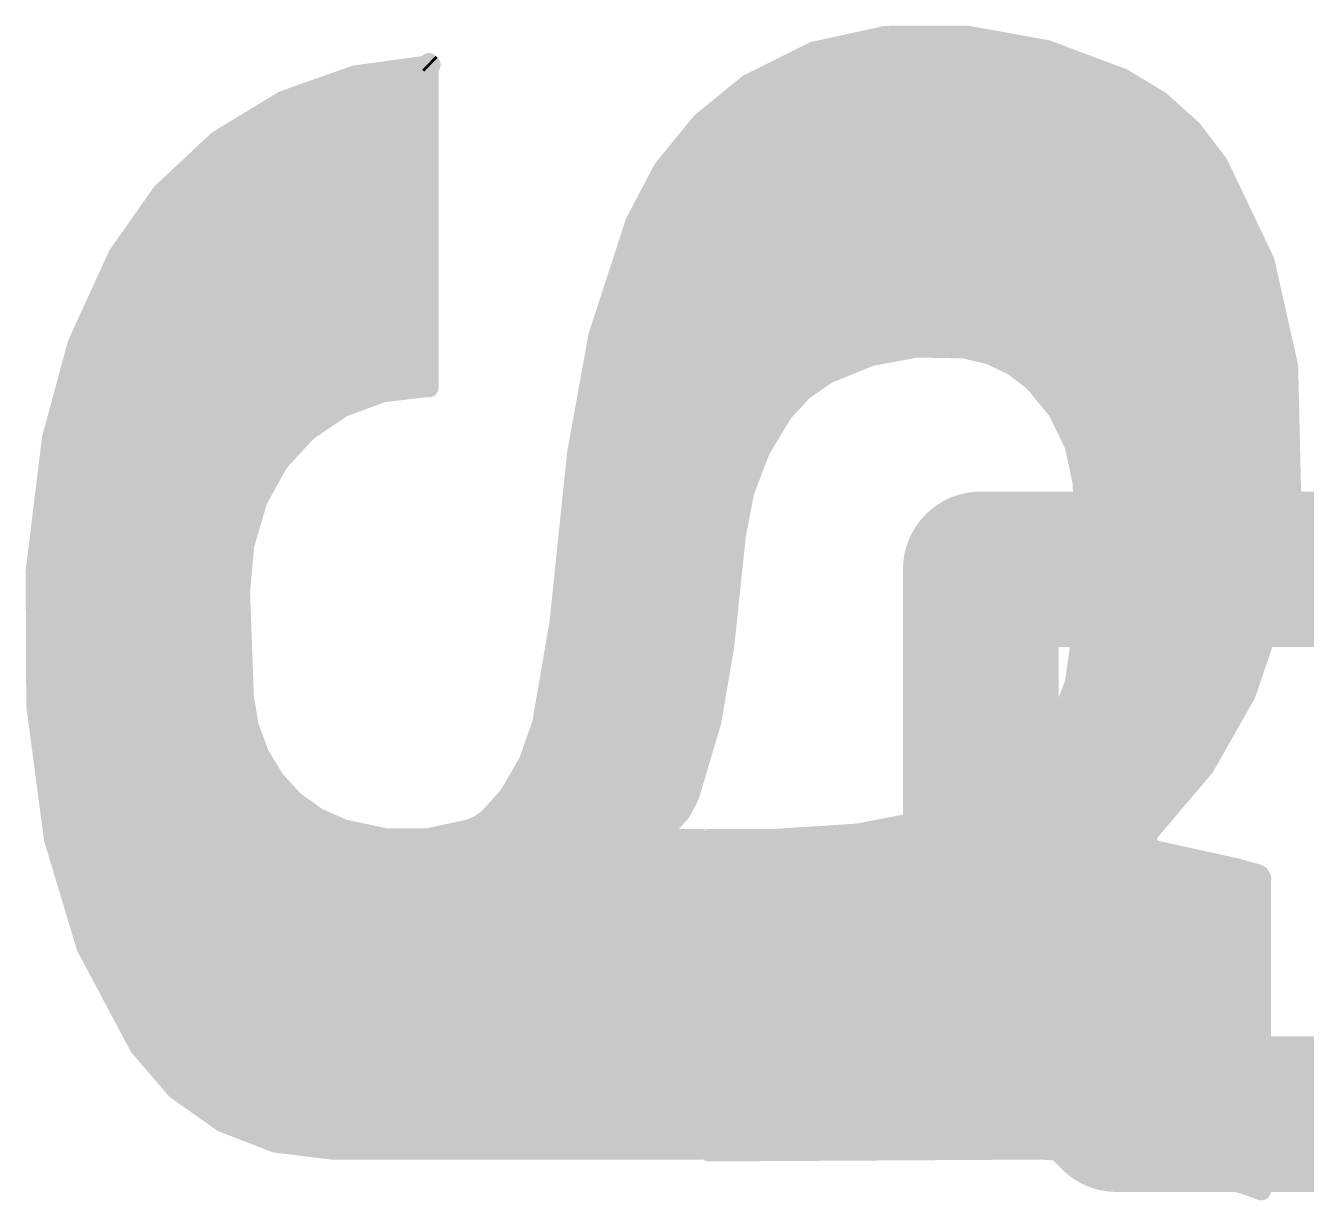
# Model space of a CAD drawing. Extents: x -10.1 to 20.4, y -11.4 to 45.8.
# Drawn here: x 14.449 to 16.122, y 30.645 to 32.18 of the extents above; entities that cross this region are included whole.
import ezdxf

# ---------------------------------------------------------------- set-up
doc = ezdxf.new("R2010")
doc.units = 0
doc.layers.add('21', color=41, linetype='CONTINUOUS')
doc.layers.add('22', color=40, linetype='CONTINUOUS')

msp = doc.modelspace()

# ---------------------------------------------------------------- linework, layer by layer
at = {"layer": '21', "const_width": 0.2032}
for points in [[(16.5863, 31.4694), (15.6966, 31.4694)], [(15.6966, 31.4694), (15.6966, 30.9355)], [(15.6966, 30.9355), (15.8745, 30.7576)], [(15.8745, 30.7576), (16.2305, 30.7576)]]:
    msp.add_lwpolyline(points, dxfattribs=at)
at = {"layer": '21', "const_width": 0.1016}
for points in [[(15.6966, 31.5202, 1), (15.6966, 31.4186)], [(15.7474, 31.4694, 1), (15.6458, 31.4694)], [(15.7325, 30.9714, 1), (15.6607, 30.8996)], [(15.6458, 30.9355, 1), (15.7474, 30.9355)], [(15.8745, 30.8084, 1), (15.8745, 30.7068)], [(15.8386, 30.7217, 1), (15.9105, 30.7935)]]:
    msp.add_lwpolyline(points, format="xyb", dxfattribs=at)
at = {"layer": '22', "const_width": 0.0254}
for points in [[(15.4786, 32.146), (15.5727, 32.1666)], [(15.5727, 32.1666), (15.6788, 32.1669)], [(15.6788, 32.1669), (15.7833, 32.148)], [(15.3924, 32.1031), (15.4786, 32.146)], [(15.5261, 32.1564), (15.7367, 32.1564)], [(15.7833, 32.148), (15.8826, 32.1107)], [(14.8794, 32.115), (14.9784, 32.1285)], [(14.9758, 32.131), (14.9758, 31.7068)], [(14.9784, 32.1285), (14.9758, 32.131)], [(15.4485, 32.131), (15.8285, 32.131)], [(14.7852, 32.0816), (14.8794, 32.115)], [(15.8826, 32.1107), (15.9309, 32.0815)], [(14.8529, 32.1056), (14.9758, 32.1056)], [(15.3315, 32.0533), (15.3924, 32.1031)], [(15.3974, 32.1056), (15.891, 32.1056)], [(14.6998, 32.0296), (14.7852, 32.0816)], [(14.783, 32.0802), (14.9758, 32.0802)], [(15.3644, 32.0802), (15.9323, 32.0802)], [(15.9309, 32.0815), (15.9729, 32.0438)], [(14.7412, 32.0548), (14.9758, 32.0548)], [(15.2817, 31.9924), (15.3315, 32.0533)], [(15.3333, 32.0548), (15.9606, 32.0548)], [(15.9729, 32.0438), (16.0071, 31.9989)], [(14.6269, 31.9613), (14.6998, 32.0296)], [(14.6996, 32.0294), (14.9758, 32.0294)], [(15.3119, 32.0294), (15.9839, 32.0294)], [(14.6725, 32.004), (14.9758, 32.004)], [(15.2451, 31.9227), (15.2817, 31.9924)], [(15.2912, 32.004), (16.0032, 32.004)], [(16.0071, 31.9989), (16.0677, 31.872)], [(14.6454, 31.9786), (14.9758, 31.9786)], [(15.2745, 31.9786), (16.0168, 31.9786)], [(14.5694, 31.8795), (14.6269, 31.9613)], [(14.6212, 31.9532), (14.9758, 31.9532)], [(15.2611, 31.9532), (16.0289, 31.9532)], [(14.6033, 31.9278), (14.9758, 31.9278)], [(15.2478, 31.9278), (16.041, 31.9278)], [(15.1967, 31.7742), (15.2451, 31.9227)], [(14.5855, 31.9024), (14.9758, 31.9024)], [(15.2385, 31.9024), (16.0532, 31.9024)], [(14.5165, 31.7637), (14.5694, 31.8795)], [(14.5683, 31.877), (14.9758, 31.877)], [(15.2302, 31.877), (16.0653, 31.877)], [(16.0677, 31.872), (16.0985, 31.7348)], [(14.5567, 31.8516), (14.9758, 31.8516)], [(15.2219, 31.8516), (16.0722, 31.8516)], [(14.5451, 31.8262), (14.9758, 31.8262)], [(15.2136, 31.8262), (16.078, 31.8262)], [(14.5335, 31.8008), (14.9758, 31.8008)], [(15.2054, 31.8008), (16.0837, 31.8008)], [(14.5219, 31.7754), (14.9758, 31.7754)], [(15.1689, 31.6205), (15.1967, 31.7742)], [(15.1971, 31.7754), (16.0894, 31.7754)], [(14.4831, 31.6408), (14.5165, 31.7637)], [(15.6132, 31.7587), (15.5531, 31.7476)], [(15.6743, 31.7576), (15.6132, 31.7587)], [(15.7077, 31.7499), (15.6743, 31.7576)], [(14.5128, 31.75), (14.9758, 31.75)], [(15.1923, 31.75), (15.5662, 31.75)], [(15.5531, 31.7476), (15.4965, 31.7246)], [(15.7072, 31.75), (16.0951, 31.75)], [(15.7386, 31.7353), (15.7077, 31.7499)], [(14.5059, 31.7246), (14.9758, 31.7246)], [(15.1877, 31.7246), (15.4965, 31.7246)], [(15.4965, 31.7246), (15.4644, 31.7026)], [(15.7658, 31.7144), (15.7386, 31.7353)], [(15.7525, 31.7246), (16.0987, 31.7246)], [(16.0985, 31.7348), (16.1023, 31.5713)], [(14.9708, 31.7068), (14.9154, 31.7002)], [(14.9758, 31.7068), (14.9708, 31.7068)], [(15.7974, 31.676), (15.7658, 31.7144)], [(14.499, 31.6992), (14.9126, 31.6992)], [(14.9154, 31.7002), (14.8631, 31.6808)], [(15.1831, 31.6992), (15.4613, 31.6992)], [(15.4644, 31.7026), (15.4381, 31.6738)], [(15.7783, 31.6992), (16.0993, 31.6992)], [(14.4921, 31.6738), (14.8527, 31.6738)], [(14.8631, 31.6808), (14.8168, 31.6496)], [(15.1785, 31.6738), (15.4381, 31.6738)], [(15.4381, 31.6738), (15.4085, 31.6243)], [(15.819, 31.6311), (15.7974, 31.676)], [(15.7985, 31.6738), (16.0999, 31.6738)], [(14.4618, 31.4667), (14.4831, 31.6408)], [(14.4852, 31.6484), (14.8157, 31.6484)], [(14.8168, 31.6496), (14.7792, 31.6084)], [(15.1739, 31.6484), (15.4229, 31.6484)], [(15.8107, 31.6484), (16.1005, 31.6484)], [(14.4809, 31.623), (14.7925, 31.623)], [(15.1694, 31.623), (15.408, 31.623)], [(15.4085, 31.6243), (15.388, 31.5704)], [(15.8293, 31.5824), (15.819, 31.6311)], [(15.8207, 31.623), (16.1011, 31.623)], [(14.7792, 31.6084), (14.7523, 31.5595)], [(15.146, 31.3995), (15.1689, 31.6205)], [(14.4778, 31.5976), (14.7732, 31.5976)], [(15.1665, 31.5976), (15.3984, 31.5976)], [(15.8261, 31.5976), (16.1017, 31.5976)], [(14.4747, 31.5722), (14.7593, 31.5722)], [(15.1639, 31.5722), (15.3887, 31.5722)], [(15.8344, 31.4274), (15.8293, 31.5824)], [(15.8296, 31.5722), (16.1023, 31.5722)], [(14.7523, 31.5595), (14.735, 31.5009)], [(15.388, 31.5704), (15.3772, 31.5138)], [(16.1023, 31.5713), (16.0782, 31.4096)], [(14.4716, 31.5468), (14.7486, 31.5468)], [(15.1613, 31.5468), (15.3835, 31.5468)], [(15.8305, 31.5468), (16.0987, 31.5468)], [(14.4685, 31.5214), (14.7411, 31.5214)], [(15.1586, 31.5214), (15.3787, 31.5214)], [(15.3772, 31.5138), (15.3619, 31.369)], [(15.8313, 31.5214), (16.0949, 31.5214)], [(14.4654, 31.496), (14.7346, 31.496)], [(14.735, 31.5009), (14.7295, 31.4401)], [(15.156, 31.496), (15.3753, 31.496)], [(15.8321, 31.496), (16.0911, 31.496)], [(14.4626, 31.2914), (14.4618, 31.4667)], [(14.4623, 31.4706), (14.7323, 31.4706)], [(15.1534, 31.4706), (15.3726, 31.4706)], [(15.833, 31.4706), (16.0873, 31.4706)], [(14.4619, 31.4452), (14.73, 31.4452)], [(14.7295, 31.4401), (14.7345, 31.303)], [(15.1507, 31.4452), (15.37, 31.4452)], [(15.8338, 31.4452), (16.0835, 31.4452)], [(15.8191, 31.3207), (15.8344, 31.4274)], [(14.462, 31.4198), (14.7302, 31.4198)], [(15.1481, 31.4198), (15.3673, 31.4198)], [(15.8333, 31.4198), (16.0797, 31.4198)], [(16.0782, 31.4096), (16.043, 31.3061)], [(14.4621, 31.3944), (14.7312, 31.3944)], [(15.1232, 31.2674), (15.146, 31.3995)], [(15.1451, 31.3944), (15.3646, 31.3944)], [(15.8297, 31.3944), (16.073, 31.3944)], [(14.4622, 31.369), (14.7321, 31.369)], [(15.1407, 31.369), (15.3619, 31.369)], [(15.3619, 31.369), (15.345, 31.2698)], [(15.826, 31.369), (16.0644, 31.369)], [(14.4624, 31.3436), (14.733, 31.3436)], [(15.1364, 31.3436), (15.3576, 31.3436)], [(15.8224, 31.3436), (16.0558, 31.3436)], [(15.8059, 31.286), (15.8191, 31.3207)], [(14.4625, 31.3182), (14.7339, 31.3182)], [(15.132, 31.3182), (15.3532, 31.3182)], [(15.8182, 31.3182), (16.0471, 31.3182)], [(16.043, 31.3061), (15.989, 31.211)], [(14.4626, 31.2928), (14.7362, 31.2928)], [(14.4856, 31.1175), (14.4626, 31.2914)], [(14.7345, 31.303), (14.7409, 31.2642)], [(15.1276, 31.2928), (15.3489, 31.2928)], [(15.8085, 31.2928), (16.0355, 31.2928)], [(15.7861, 31.2547), (15.8059, 31.286)], [(14.4658, 31.2674), (14.7404, 31.2674)], [(14.7409, 31.2642), (14.7546, 31.2273)], [(15.1059, 31.2184), (15.1232, 31.2674)], [(15.1232, 31.2674), (15.3442, 31.2674)], [(15.345, 31.2698), (15.3162, 31.1734)], [(15.7124, 31.1785), (15.7861, 31.2547)], [(15.7941, 31.2674), (16.021, 31.2674)], [(14.4691, 31.242), (14.7492, 31.242)], [(15.1143, 31.242), (15.3367, 31.242)], [(15.7738, 31.242), (16.0066, 31.242)], [(14.7546, 31.2273), (14.7752, 31.1937)], [(14.4725, 31.2166), (14.7612, 31.2166)], [(15.08, 31.1734), (15.1059, 31.2184)], [(15.1049, 31.2166), (15.3291, 31.2166)], [(15.7492, 31.2166), (15.9922, 31.2166)], [(15.989, 31.211), (15.9182, 31.1277)], [(14.4759, 31.1912), (14.7775, 31.1912)], [(14.7752, 31.1937), (14.8003, 31.1666)], [(15.0903, 31.1912), (15.3215, 31.1912)], [(15.7247, 31.1912), (15.9722, 31.1912)], [(15.052, 31.1429), (15.08, 31.1734)], [(15.3162, 31.1734), (15.3055, 31.1527)], [(15.6884, 31.1621), (15.7124, 31.1785)], [(14.4792, 31.1658), (14.8015, 31.1658)], [(14.8003, 31.1666), (14.8303, 31.1452)], [(15.073, 31.1658), (15.3123, 31.1658)], [(15.6616, 31.1506), (15.6884, 31.1621)], [(15.6938, 31.1658), (15.9506, 31.1658)], [(14.4826, 31.1404), (14.8411, 31.1404)], [(14.8303, 31.1452), (14.8641, 31.1302)], [(15.0412, 31.1355), (15.052, 31.1429)], [(15.0484, 31.1404), (15.2944, 31.1404)], [(15.3055, 31.1527), (15.2899, 31.1354)], [(15.5355, 31.1245), (15.6439, 31.1455)], [(15.6175, 31.1404), (15.929, 31.1404)], [(15.6439, 31.1455), (15.6616, 31.1506)], [(14.8641, 31.1302), (14.9187, 31.1185)], [(14.9746, 31.1185), (15.0292, 31.1302)], [(15.0292, 31.1302), (15.0412, 31.1355)], [(15.2899, 31.1354), (15.2705, 31.1226)], [(15.2705, 31.1226), (15.2705, 31.1175)], [(15.4254, 31.1175), (15.5355, 31.1245)], [(15.9146, 31.1223), (15.9137, 31.1159)], [(15.9182, 31.1277), (15.9146, 31.1223)], [(14.5281, 30.9761), (14.4856, 31.1175)], [(14.4864, 31.115), (15.3314, 31.115)], [(14.9187, 31.1185), (14.9746, 31.1185)], [(15.2705, 31.1175), (15.3314, 31.1175)], [(15.3314, 31.1175), (15.3314, 30.7111)], [(15.3416, 30.7086), (15.3416, 31.1175)], [(15.3416, 31.1175), (15.4254, 31.1175)], [(15.3416, 31.115), (15.914, 31.115)], [(15.9137, 31.1159), (15.9156, 31.1097)], [(15.9156, 31.1097), (15.9199, 31.1049)], [(15.9199, 31.1049), (15.9258, 31.1023)], [(14.494, 31.0896), (15.3314, 31.0896)], [(15.3416, 31.0896), (15.9835, 31.0896)], [(15.9258, 31.1023), (16.0299, 31.0794)], [(16.0299, 31.0794), (16.0579, 31.0718)], [(16.0579, 31.0718), (16.0615, 31.0696)], [(14.5016, 31.0642), (15.3314, 31.0642)], [(15.3416, 31.0642), (16.0632, 31.0642)], [(16.0615, 31.0696), (16.0633, 31.0659)], [(16.0633, 31.0659), (16.063, 31.0617)], [(16.063, 31.0617), (16.063, 30.6578)], [(14.5093, 31.0388), (15.3314, 31.0388)], [(15.3416, 31.0388), (16.063, 31.0388)], [(14.5169, 31.0134), (15.3314, 31.0134)], [(15.3416, 31.0134), (16.063, 31.0134)], [(14.5245, 30.988), (15.3314, 30.988)], [(15.3416, 30.988), (16.063, 30.988)], [(14.5974, 30.8458), (14.5281, 30.9761)], [(14.5353, 30.9626), (15.3314, 30.9626)], [(15.3416, 30.9626), (16.063, 30.9626)], [(14.5488, 30.9372), (15.3314, 30.9372)], [(15.3416, 30.9372), (16.063, 30.9372)], [(14.5623, 30.9118), (15.3314, 30.9118)], [(15.3416, 30.9118), (16.063, 30.9118)], [(14.5758, 30.8864), (15.3314, 30.8864)], [(15.3416, 30.8864), (16.063, 30.8864)], [(14.5893, 30.861), (15.3314, 30.861)], [(15.3416, 30.861), (16.063, 30.861)], [(14.6457, 30.7896), (14.5974, 30.8458)], [(14.6062, 30.8356), (15.3314, 30.8356)], [(15.3416, 30.8356), (16.063, 30.8356)], [(14.628, 30.8102), (15.3314, 30.8102)], [(15.3416, 30.8102), (16.063, 30.8102)], [(14.7062, 30.7469), (14.6457, 30.7896)], [(14.6525, 30.7848), (15.3314, 30.7848)], [(15.3416, 30.7848), (16.063, 30.7848)], [(14.6885, 30.7594), (15.3314, 30.7594)], [(15.3416, 30.7594), (16.063, 30.7594)], [(14.7753, 30.7202), (14.7062, 30.7469)], [(14.7396, 30.734), (15.3314, 30.734)], [(14.8488, 30.7111), (14.7753, 30.7202)], [(15.3416, 30.734), (16.063, 30.734)], [(15.3314, 30.7111), (14.8488, 30.7111)], [(15.7759, 30.7111), (15.3416, 30.7086)], [(15.9114, 30.7008), (15.7759, 30.7111)], [(15.8086, 30.7086), (16.063, 30.7086)], [(16.0426, 30.6654), (15.9114, 30.7008)], [(15.9765, 30.6832), (16.063, 30.6832)], [(16.063, 30.6578), (16.0426, 30.6654)]]:
    msp.add_lwpolyline(points, dxfattribs=at)
at = {"layer": '22', "const_width": 0.0127}
for points in [[(15.5727, 32.1729, 1), (15.5727, 32.1603)], [(15.5741, 32.1604, 1), (15.5713, 32.1728)], [(15.6799, 32.1731, 1), (15.6777, 32.1606)], [(15.6788, 32.1605, 1), (15.6788, 32.1732)], [(15.4773, 32.1522, 1), (15.48, 32.1398)], [(15.4815, 32.1403, 1), (15.4758, 32.1517)], [(15.5261, 32.1628, 1), (15.5261, 32.1501)], [(15.7367, 32.1501, 1), (15.7367, 32.1628)], [(15.7855, 32.154, 1), (15.781, 32.1421)], [(15.7821, 32.1418, 1), (15.7844, 32.1543)], [(14.9802, 32.1356, 1), (14.9714, 32.1264)], [(14.9822, 32.131, 1), (14.9695, 32.131)], [(14.974, 32.1239, 1), (14.9828, 32.1331)], [(14.9793, 32.1222, 1), (14.9775, 32.1348)], [(15.4485, 32.1373, 1), (15.4485, 32.1247)], [(15.8285, 32.1247, 1), (15.8285, 32.1373)], [(14.8785, 32.1213, 1), (14.8802, 32.1087)], [(14.8815, 32.109, 1), (14.8772, 32.121)], [(15.8859, 32.1161, 1), (15.8793, 32.1053)], [(15.8804, 32.1048, 1), (15.8848, 32.1166)], [(14.8529, 32.112, 1), (14.8529, 32.0993)], [(14.9758, 32.0993, 1), (14.9758, 32.112)], [(15.3896, 32.1088, 1), (15.3952, 32.0974)], [(15.3964, 32.0982, 1), (15.3884, 32.108)], [(15.3974, 32.112, 1), (15.3974, 32.0993)], [(15.891, 32.0993, 1), (15.891, 32.112)], [(14.783, 32.0866, 1), (14.783, 32.0739)], [(14.7831, 32.0875, 1), (14.7873, 32.0756)], [(14.7885, 32.0761, 1), (14.7819, 32.087)], [(14.9758, 32.0739, 1), (14.9758, 32.0866)], [(15.3644, 32.0866, 1), (15.3644, 32.0739)], [(15.9351, 32.0862, 1), (15.9267, 32.0768)], [(15.9276, 32.0761, 1), (15.9342, 32.0869)], [(15.9323, 32.0739, 1), (15.9323, 32.0866)], [(14.7412, 32.0611, 1), (14.7412, 32.0485)], [(14.9758, 32.0485, 1), (14.9758, 32.0611)], [(15.3274, 32.0582, 1), (15.3355, 32.0484)], [(15.3364, 32.0493, 1), (15.3265, 32.0573)], [(15.3333, 32.0611, 1), (15.3333, 32.0485)], [(15.9606, 32.0485, 1), (15.9606, 32.0611)], [(15.9779, 32.0476, 1), (15.9678, 32.0399)], [(15.9686, 32.0391, 1), (15.9771, 32.0485)], [(14.6996, 32.0358, 1), (14.6996, 32.0231)], [(14.6965, 32.035, 1), (14.7031, 32.0242)], [(14.7042, 32.025, 1), (14.6955, 32.0342)], [(14.9758, 32.0231, 1), (14.9758, 32.0358)], [(15.3119, 32.0358, 1), (15.3119, 32.0231)], [(15.9839, 32.0231, 1), (15.9839, 32.0358)], [(14.6725, 32.0104, 1), (14.6725, 31.9977)], [(14.9758, 31.9977, 1), (14.9758, 32.0104)], [(15.2768, 31.9964, 1), (15.2866, 31.9883)], [(15.2873, 31.9894, 1), (15.2761, 31.9953)], [(15.2912, 32.0104, 1), (15.2912, 31.9977)], [(16.0128, 32.0016, 1), (16.0014, 31.9962)], [(16.002, 31.9951, 1), (16.0122, 32.0027)], [(16.0032, 31.9977, 1), (16.0032, 32.0104)], [(14.6454, 31.985, 1), (14.6454, 31.9722)], [(14.9758, 31.9722, 1), (14.9758, 31.985)], [(15.2745, 31.985, 1), (15.2745, 31.9722)], [(16.0168, 31.9722, 1), (16.0168, 31.985)], [(14.6225, 31.9659, 1), (14.6312, 31.9566)], [(14.6321, 31.9576, 1), (14.6217, 31.9649)], [(14.6212, 31.9596, 1), (14.6212, 31.9469)], [(14.9758, 31.9469, 1), (14.9758, 31.9596)], [(15.2611, 31.9596, 1), (15.2611, 31.9469)], [(16.0289, 31.9469, 1), (16.0289, 31.9596)], [(14.6033, 31.9342, 1), (14.6033, 31.9215)], [(14.9758, 31.9215, 1), (14.9758, 31.9342)], [(15.2478, 31.9342, 1), (15.2478, 31.9215)], [(16.041, 31.9215, 1), (16.041, 31.9342)], [(15.2395, 31.9257, 1), (15.2507, 31.9197)], [(15.2511, 31.9207, 1), (15.2391, 31.9247)], [(14.5855, 31.9088, 1), (14.5855, 31.896)], [(14.9758, 31.896, 1), (14.9758, 31.9088)], [(15.2385, 31.9088, 1), (15.2385, 31.896)], [(16.0532, 31.896, 1), (16.0532, 31.9088)], [(14.5683, 31.8834, 1), (14.5683, 31.8707)], [(14.5642, 31.8832, 1), (14.5746, 31.8758)], [(14.5752, 31.8769, 1), (14.5636, 31.8821)], [(14.9758, 31.8707, 1), (14.9758, 31.8834)], [(15.2302, 31.8834, 1), (15.2302, 31.8707)], [(16.0653, 31.8707, 1), (16.0653, 31.8834)], [(16.0739, 31.8734, 1), (16.0615, 31.8706)], [(16.0619, 31.8693, 1), (16.0734, 31.8747)], [(14.5567, 31.858, 1), (14.5567, 31.8453)], [(14.9758, 31.8453, 1), (14.9758, 31.858)], [(15.2219, 31.858, 1), (15.2219, 31.8453)], [(16.0722, 31.8453, 1), (16.0722, 31.858)], [(14.5451, 31.8326, 1), (14.5451, 31.8198)], [(14.9758, 31.8198, 1), (14.9758, 31.8326)], [(15.2136, 31.8326, 1), (15.2136, 31.8198)], [(16.078, 31.8198, 1), (16.078, 31.8326)], [(14.5335, 31.8072, 1), (14.5335, 31.7945)], [(14.9758, 31.7945, 1), (14.9758, 31.8072)], [(15.2054, 31.8072, 1), (15.2054, 31.7945)], [(16.0837, 31.7945, 1), (16.0837, 31.8072)], [(14.5219, 31.7818, 1), (14.5219, 31.7691)], [(14.9758, 31.7691, 1), (14.9758, 31.7818)], [(15.2029, 31.7731, 1), (15.1904, 31.7753)], [(15.1971, 31.7818, 1), (15.1971, 31.7691)], [(16.0894, 31.7691, 1), (16.0894, 31.7818)], [(14.5107, 31.7663, 1), (14.5223, 31.761)], [(14.5226, 31.762, 1), (14.5104, 31.7653)], [(15.1907, 31.7762, 1), (15.2027, 31.7722)], [(15.6133, 31.7651, 1), (15.6131, 31.7524)], [(15.6144, 31.7525, 1), (15.612, 31.765)], [(15.6757, 31.7638, 1), (15.6729, 31.7514)], [(15.6742, 31.7513, 1), (15.6744, 31.7639)], [(14.5128, 31.7564, 1), (14.5128, 31.7436)], [(14.9758, 31.7436, 1), (14.9758, 31.7564)], [(15.1923, 31.7564, 1), (15.1923, 31.7436)], [(15.552, 31.7538, 1), (15.5543, 31.7413)], [(15.5555, 31.7417, 1), (15.5507, 31.7535)], [(15.5662, 31.7436, 1), (15.5662, 31.7564)], [(15.7072, 31.7564, 1), (15.7072, 31.7436)], [(15.7104, 31.7556, 1), (15.705, 31.7442)], [(15.7062, 31.7437, 1), (15.7091, 31.7561)], [(16.0951, 31.7436, 1), (16.0951, 31.7564)], [(14.5059, 31.731, 1), (14.5059, 31.7183)], [(14.9758, 31.7183, 1), (14.9758, 31.731)], [(15.1877, 31.731, 1), (15.1877, 31.7183)], [(15.4941, 31.7305, 1), (15.4989, 31.7187)], [(15.5001, 31.7194, 1), (15.4929, 31.7298)], [(15.4965, 31.7183, 1), (15.4965, 31.731)], [(15.7425, 31.7403, 1), (15.7348, 31.7302)], [(15.7359, 31.7295, 1), (15.7414, 31.741)], [(15.7525, 31.731, 1), (15.7525, 31.7183)], [(16.1048, 31.7349, 1), (16.0922, 31.7347)], [(16.0923, 31.7334, 1), (16.1047, 31.7362)], [(16.0987, 31.7183, 1), (16.0987, 31.731)], [(14.9708, 31.7132, 1), (14.9708, 31.7005)], [(14.9715, 31.7005, 1), (14.9701, 31.7131)], [(14.9758, 31.7005, 1), (14.9758, 31.7132)], [(15.7707, 31.7184, 1), (15.7609, 31.7104)], [(15.7619, 31.7094, 1), (15.7697, 31.7194)], [(14.499, 31.7056, 1), (14.499, 31.6928)], [(14.9146, 31.7065, 1), (14.9161, 31.6939)], [(14.9126, 31.6928, 1), (14.9126, 31.7056)], [(14.9176, 31.6943, 1), (14.9132, 31.7062)], [(14.9695, 31.7068, 1), (14.9822, 31.7068)], [(15.1831, 31.7056, 1), (15.1831, 31.6928)], [(15.4608, 31.7078, 1), (15.468, 31.6973)], [(15.4691, 31.6983, 1), (15.4597, 31.7068)], [(15.4613, 31.6928, 1), (15.4613, 31.7056)], [(15.7783, 31.7056, 1), (15.7783, 31.6928)], [(16.0993, 31.6928, 1), (16.0993, 31.7056)], [(14.4921, 31.6802, 1), (14.4921, 31.6674)], [(14.8527, 31.6674, 1), (14.8527, 31.6802)], [(14.8609, 31.6867, 1), (14.8653, 31.6748)], [(14.8666, 31.6755, 1), (14.8595, 31.6861)], [(15.1785, 31.6802, 1), (15.1785, 31.6674)], [(15.4436, 31.6705, 1), (15.4326, 31.6771)], [(15.4381, 31.6674, 1), (15.4381, 31.6802)], [(15.8031, 31.6787, 1), (15.7917, 31.6732)], [(15.7985, 31.6802, 1), (15.7985, 31.6674)], [(15.7925, 31.6719, 1), (15.8023, 31.68)], [(16.0999, 31.6674, 1), (16.0999, 31.6802)], [(15.4334, 31.6781, 1), (15.4428, 31.6695)], [(14.4894, 31.64, 1), (14.4768, 31.6416)], [(14.4852, 31.6548, 1), (14.4852, 31.6421)], [(14.8133, 31.6549, 1), (14.8204, 31.6443)], [(14.8215, 31.6453, 1), (14.8121, 31.6539)], [(14.8157, 31.6421, 1), (14.8157, 31.6548)], [(15.1739, 31.6548, 1), (15.1739, 31.6421)], [(15.4229, 31.6421, 1), (15.4229, 31.6548)], [(15.8107, 31.6548, 1), (15.8107, 31.6421)], [(16.1005, 31.6421, 1), (16.1005, 31.6548)], [(14.4809, 31.6294, 1), (14.4809, 31.6166)], [(14.477, 31.6425, 1), (14.4892, 31.6391)], [(14.7925, 31.6166, 1), (14.7925, 31.6294)], [(15.1694, 31.6294, 1), (15.1694, 31.6166)], [(15.4145, 31.622, 1), (15.4026, 31.6266)], [(15.408, 31.6166, 1), (15.408, 31.6294)], [(15.8252, 31.6324, 1), (15.8128, 31.6298)], [(15.8133, 31.6283, 1), (15.8247, 31.6339)], [(15.8207, 31.6294, 1), (15.8207, 31.6166)], [(16.1011, 31.6166, 1), (16.1011, 31.6294)], [(14.7745, 31.6127, 1), (14.7839, 31.6041)], [(14.7847, 31.6053, 1), (14.7736, 31.6115)], [(15.1752, 31.6198, 1), (15.1626, 31.6212)], [(15.1627, 31.6216, 1), (15.1751, 31.6194)], [(15.4031, 31.6276, 1), (15.414, 31.621)], [(14.4778, 31.604, 1), (14.4778, 31.5912)], [(14.7732, 31.5912, 1), (14.7732, 31.604)], [(15.1665, 31.604, 1), (15.1665, 31.5912)], [(15.3984, 31.5912, 1), (15.3984, 31.604)], [(15.8261, 31.604, 1), (15.8261, 31.5912)], [(16.1017, 31.5912, 1), (16.1017, 31.604)], [(14.4747, 31.5786, 1), (14.4747, 31.5659)], [(14.7593, 31.5659, 1), (14.7593, 31.5786)], [(15.1639, 31.5786, 1), (15.1639, 31.5659)], [(15.3887, 31.5659, 1), (15.3887, 31.5786)], [(15.8356, 31.5826, 1), (15.823, 31.5822)], [(15.8231, 31.5811, 1), (15.8355, 31.5837)], [(15.8296, 31.5786, 1), (15.8296, 31.5659)], [(16.1023, 31.5659, 1), (16.1023, 31.5786)], [(14.7467, 31.5626, 1), (14.7579, 31.5564)], [(14.7584, 31.5577, 1), (14.7462, 31.5613)], [(15.3821, 31.5727, 1), (15.394, 31.5682)], [(15.3943, 31.5692, 1), (15.3818, 31.5716)], [(16.1086, 31.5704, 1), (16.096, 31.5723)], [(16.096, 31.5712, 1), (16.1087, 31.5715)], [(14.4716, 31.5532, 1), (14.4716, 31.5404)], [(14.7486, 31.5404, 1), (14.7486, 31.5532)], [(15.1613, 31.5532, 1), (15.1613, 31.5404)], [(15.3835, 31.5404, 1), (15.3835, 31.5532)], [(15.8305, 31.5532, 1), (15.8305, 31.5404)], [(16.0987, 31.5404, 1), (16.0987, 31.5532)], [(14.4685, 31.5278, 1), (14.4685, 31.515)], [(14.7411, 31.515, 1), (14.7411, 31.5278)], [(15.1586, 31.5278, 1), (15.1586, 31.515)], [(15.3787, 31.515, 1), (15.3787, 31.5278)], [(15.8313, 31.5278, 1), (15.8313, 31.515)], [(16.0949, 31.515, 1), (16.0949, 31.5278)], [(15.371, 31.515, 1), (15.3834, 31.5126)], [(15.3835, 31.5131, 1), (15.3709, 31.5145)], [(14.4654, 31.5024, 1), (14.4654, 31.4897)], [(14.7414, 31.5003, 1), (14.7287, 31.5015)], [(14.729, 31.5027, 1), (14.7411, 31.4991)], [(14.7346, 31.4897, 1), (14.7346, 31.5024)], [(15.156, 31.5024, 1), (15.156, 31.4897)], [(15.3753, 31.4897, 1), (15.3753, 31.5024)], [(15.8321, 31.5024, 1), (15.8321, 31.4897)], [(16.0911, 31.4897, 1), (16.0911, 31.5024)], [(14.4681, 31.4668, 1), (14.4554, 31.4667)], [(14.4555, 31.4675, 1), (14.4681, 31.466)], [(14.4623, 31.477, 1), (14.4623, 31.4642)], [(14.7323, 31.4642, 1), (14.7323, 31.477)], [(15.1534, 31.477, 1), (15.1534, 31.4642)], [(15.3726, 31.4642, 1), (15.3726, 31.477)], [(15.833, 31.477, 1), (15.833, 31.4642)], [(16.0873, 31.4642, 1), (16.0873, 31.477)], [(14.4619, 31.4516, 1), (14.4619, 31.4388)], [(14.7358, 31.4403, 1), (14.7232, 31.4399)], [(14.73, 31.4388, 1), (14.73, 31.4516)], [(15.1507, 31.4516, 1), (15.1507, 31.4388)], [(15.37, 31.4388, 1), (15.37, 31.4516)], [(15.8338, 31.4516, 1), (15.8338, 31.4388)], [(16.0835, 31.4388, 1), (16.0835, 31.4516)], [(14.7232, 31.4407, 1), (14.7358, 31.4395)], [(15.8407, 31.4265, 1), (15.8281, 31.4283)], [(15.8281, 31.4272, 1), (15.8407, 31.4276)], [(14.462, 31.4262, 1), (14.462, 31.4135)], [(14.7302, 31.4135, 1), (14.7302, 31.4262)], [(15.1481, 31.4262, 1), (15.1481, 31.4135)], [(15.3673, 31.4135, 1), (15.3673, 31.4262)], [(15.8333, 31.4262, 1), (15.8333, 31.4135)], [(16.0842, 31.4076, 1), (16.0722, 31.4116)], [(16.0797, 31.4135, 1), (16.0797, 31.4262)], [(14.4621, 31.4008, 1), (14.4621, 31.388)], [(14.7312, 31.388, 1), (14.7312, 31.4008)], [(15.1451, 31.4008, 1), (15.1451, 31.388)], [(15.1397, 31.4002, 1), (15.1523, 31.3988)], [(15.1523, 31.3984, 1), (15.1397, 31.4006)], [(15.3646, 31.388, 1), (15.3646, 31.4008)], [(15.8297, 31.4008, 1), (15.8297, 31.388)], [(16.0719, 31.4105, 1), (16.0845, 31.4087)], [(16.073, 31.388, 1), (16.073, 31.4008)], [(14.4622, 31.3754, 1), (14.4622, 31.3626)], [(14.7321, 31.3626, 1), (14.7321, 31.3754)], [(15.1407, 31.3754, 1), (15.1407, 31.3626)], [(15.3556, 31.3697, 1), (15.3682, 31.3683)], [(15.3682, 31.3679, 1), (15.3556, 31.3701)], [(15.3619, 31.3626, 1), (15.3619, 31.3754)], [(15.826, 31.3754, 1), (15.826, 31.3626)], [(16.0644, 31.3626, 1), (16.0644, 31.3754)], [(14.4624, 31.35, 1), (14.4624, 31.3373)], [(14.733, 31.3373, 1), (14.733, 31.35)], [(15.1364, 31.35, 1), (15.1364, 31.3373)], [(15.3576, 31.3373, 1), (15.3576, 31.35)], [(15.8224, 31.35, 1), (15.8224, 31.3373)], [(16.0558, 31.3373, 1), (16.0558, 31.35)], [(14.4625, 31.3246, 1), (14.4625, 31.3118)], [(14.7339, 31.3118, 1), (14.7339, 31.3246)], [(15.132, 31.3246, 1), (15.132, 31.3118)], [(15.3532, 31.3118, 1), (15.3532, 31.3246)], [(15.8182, 31.3246, 1), (15.8182, 31.3118)], [(15.8128, 31.3216, 1), (15.8254, 31.3198)], [(15.825, 31.3184, 1), (15.8132, 31.323)], [(16.0485, 31.3029, 1), (16.0375, 31.3092)], [(16.0471, 31.3118, 1), (16.0471, 31.3246)], [(14.4626, 31.2992, 1), (14.4626, 31.2864)], [(14.4689, 31.2922, 1), (14.4563, 31.2905)], [(14.7408, 31.304, 1), (14.7282, 31.302)], [(14.7282, 31.3028, 1), (14.7408, 31.3032)], [(14.7362, 31.2864, 1), (14.7362, 31.2992)], [(15.1276, 31.2992, 1), (15.1276, 31.2864)], [(15.3489, 31.2864, 1), (15.3489, 31.2992)], [(15.8085, 31.2992, 1), (15.8085, 31.2864)], [(16.0355, 31.2864, 1), (16.0355, 31.2992)], [(16.037, 31.3081, 1), (16.049, 31.304)], [(14.4563, 31.2913, 1), (14.469, 31.2914)], [(15.8, 31.2883, 1), (15.8119, 31.2838)], [(15.8113, 31.2826, 1), (15.8006, 31.2894)], [(14.4658, 31.2738, 1), (14.4658, 31.2611)], [(14.7469, 31.2664, 1), (14.735, 31.2619)], [(14.7346, 31.2631, 1), (14.7472, 31.2652)], [(14.7404, 31.2611, 1), (14.7404, 31.2738)], [(15.1232, 31.2738, 1), (15.1232, 31.2611)], [(15.1169, 31.2685, 1), (15.1295, 31.2663)], [(15.1292, 31.2653, 1), (15.1172, 31.2695)], [(15.3387, 31.2709, 1), (15.3512, 31.2688)], [(15.351, 31.268, 1), (15.3389, 31.2716)], [(15.3442, 31.2611, 1), (15.3442, 31.2738)], [(15.7907, 31.2503, 1), (15.7815, 31.2591)], [(15.7941, 31.2738, 1), (15.7941, 31.2611)], [(16.021, 31.2611, 1), (16.021, 31.2738)], [(14.4691, 31.2484, 1), (14.4691, 31.2356)], [(14.7492, 31.2356, 1), (14.7492, 31.2484)], [(15.1143, 31.2484, 1), (15.1143, 31.2356)], [(15.3367, 31.2356, 1), (15.3367, 31.2484)], [(15.7738, 31.2484, 1), (15.7738, 31.2356)], [(15.7807, 31.2581, 1), (15.7915, 31.2513)], [(16.0066, 31.2356, 1), (16.0066, 31.2484)], [(14.7601, 31.2306, 1), (14.7492, 31.224)], [(14.7487, 31.2251, 1), (14.7606, 31.2295)], [(14.4725, 31.223, 1), (14.4725, 31.2103)], [(14.7612, 31.2103, 1), (14.7612, 31.223)], [(15.1049, 31.223, 1), (15.1049, 31.2103)], [(15.1, 31.2205, 1), (15.1119, 31.2163)], [(15.1115, 31.2152, 1), (15.1004, 31.2216)], [(15.3291, 31.2103, 1), (15.3291, 31.223)], [(15.7492, 31.223, 1), (15.7492, 31.2103)], [(15.9835, 31.2141, 1), (15.9946, 31.2079)], [(15.9939, 31.2069, 1), (15.9842, 31.2151)], [(15.9922, 31.2103, 1), (15.9922, 31.223)], [(14.4759, 31.1976, 1), (14.4759, 31.1849)], [(14.7799, 31.198, 1), (14.7705, 31.1894)], [(14.7698, 31.1904, 1), (14.7806, 31.197)], [(14.7775, 31.1849, 1), (14.7775, 31.1976)], [(15.0903, 31.1976, 1), (15.0903, 31.1849)], [(15.3215, 31.1849, 1), (15.3215, 31.1976)], [(15.7247, 31.1976, 1), (15.7247, 31.1849)], [(15.9722, 31.1849, 1), (15.9722, 31.1976)], [(15.0745, 31.1766, 1), (15.0855, 31.1702)], [(15.0847, 31.1691, 1), (15.0753, 31.1777)], [(15.3218, 31.1705, 1), (15.3106, 31.1763)], [(15.7078, 31.1829, 1), (15.717, 31.1741)], [(15.716, 31.1733, 1), (15.7088, 31.1837)], [(14.4792, 31.1722, 1), (14.4792, 31.1594)], [(14.804, 31.1718, 1), (14.7966, 31.1615)], [(14.7956, 31.1623, 1), (14.805, 31.1709)], [(14.8015, 31.1594, 1), (14.8015, 31.1722)], [(15.073, 31.1722, 1), (15.073, 31.1594)], [(15.3101, 31.1752, 1), (15.3223, 31.1716)], [(15.3123, 31.1594, 1), (15.3123, 31.1722)], [(15.6848, 31.1673, 1), (15.692, 31.1568)], [(15.6909, 31.1562, 1), (15.6859, 31.1679)], [(15.6938, 31.1722, 1), (15.6938, 31.1594)], [(15.9506, 31.1594, 1), (15.9506, 31.1722)], [(14.4826, 31.1468, 1), (14.4826, 31.1341)], [(14.8329, 31.151, 1), (14.8278, 31.1394)], [(14.8267, 31.14, 1), (14.834, 31.1503)], [(14.8411, 31.1341, 1), (14.8411, 31.1468)], [(15.0484, 31.1468, 1), (15.0484, 31.1341)], [(15.0473, 31.1472, 1), (15.0567, 31.1386)], [(15.0556, 31.1377, 1), (15.0484, 31.1481)], [(15.2944, 31.1341, 1), (15.2944, 31.1468)], [(15.2999, 31.1556, 1), (15.3111, 31.1498)], [(15.3102, 31.1485, 1), (15.3008, 31.157)], [(15.6175, 31.1468, 1), (15.6175, 31.1341)], [(15.6421, 31.1516, 1), (15.6457, 31.1394)], [(15.6451, 31.1393, 1), (15.6427, 31.1517)], [(15.6591, 31.1564, 1), (15.6641, 31.1448)], [(15.6634, 31.1445, 1), (15.6598, 31.1567)], [(15.929, 31.1341, 1), (15.929, 31.1468)], [(14.8654, 31.1364, 1), (14.8628, 31.124)], [(14.8615, 31.1244, 1), (14.8667, 31.136)], [(15.0267, 31.136, 1), (15.0317, 31.1244)], [(15.0305, 31.124, 1), (15.0279, 31.1364)], [(15.0376, 31.1407, 1), (15.0448, 31.1302)], [(15.0438, 31.1296, 1), (15.0387, 31.1413)], [(15.267, 31.1279, 1), (15.274, 31.1173)], [(15.2768, 31.1226, 1), (15.2642, 31.1226)], [(15.2852, 31.1397, 1), (15.2947, 31.1312)], [(15.2934, 31.1301, 1), (15.2864, 31.1407)], [(15.5343, 31.1308, 1), (15.5368, 31.1183)], [(15.5359, 31.1182, 1), (15.5351, 31.1309)], [(15.9209, 31.1214, 1), (15.9084, 31.1232)], [(15.9134, 31.1318, 1), (15.923, 31.1236)], [(15.9235, 31.1242, 1), (15.9129, 31.1312)], [(14.4917, 31.1193, 1), (14.4795, 31.1157)], [(14.4793, 31.1167, 1), (14.4919, 31.1183)], [(14.4864, 31.1214, 1), (14.4864, 31.1087)], [(14.9187, 31.1249, 1), (14.9187, 31.1122)], [(14.9174, 31.1123, 1), (14.92, 31.1247)], [(14.9733, 31.1247, 1), (14.9759, 31.1123)], [(14.9746, 31.1122, 1), (14.9746, 31.1249)], [(15.2705, 31.1239, 1), (15.2705, 31.1111)], [(15.2642, 31.1175, 1), (15.2768, 31.1175)], [(15.3377, 31.1175, 1), (15.3251, 31.1175)], [(15.3314, 31.1111, 1), (15.3314, 31.1239)], [(15.3314, 31.1087, 1), (15.3314, 31.1214)], [(15.3416, 31.1239, 1), (15.3416, 31.1111)], [(15.3416, 31.1214, 1), (15.3416, 31.1087)], [(15.348, 31.1175, 1), (15.3353, 31.1175)], [(15.425, 31.1238, 1), (15.4258, 31.1112)], [(15.4254, 31.1111, 1), (15.4254, 31.1239)], [(15.9198, 31.1177, 1), (15.9076, 31.1141)], [(15.9074, 31.1168, 1), (15.92, 31.115)], [(15.9093, 31.1258, 1), (15.9199, 31.1188)], [(15.9203, 31.1139, 1), (15.9108, 31.1055)], [(15.9095, 31.1079, 1), (15.9216, 31.1115)], [(15.9224, 31.1107, 1), (15.9173, 31.099)], [(15.914, 31.1087, 1), (15.914, 31.1214)], [(14.494, 31.096, 1), (14.494, 31.0832)], [(15.3314, 31.0832, 1), (15.3314, 31.096)], [(15.3416, 31.096, 1), (15.3416, 31.0832)], [(15.9151, 31.1006, 1), (15.9246, 31.1091)], [(15.9272, 31.1085, 1), (15.9244, 31.0961)], [(15.9233, 31.0965, 1), (15.9283, 31.1081)], [(15.9835, 31.0832, 1), (15.9835, 31.096)], [(16.0316, 31.0855, 1), (16.0282, 31.0733)], [(16.0285, 31.0732, 1), (16.0313, 31.0856)], [(16.0612, 31.0772, 1), (16.0546, 31.0664)], [(16.0562, 31.0657, 1), (16.0596, 31.0779)], [(14.5016, 31.0706, 1), (14.5016, 31.0579)], [(15.3314, 31.0579, 1), (15.3314, 31.0706)], [(15.3416, 31.0706, 1), (15.3416, 31.0579)], [(16.0671, 31.0725, 1), (16.0558, 31.0667)], [(16.0694, 31.0617, 1), (16.0567, 31.0617)], [(16.0567, 31.0622, 1), (16.0693, 31.0612)], [(16.0697, 31.0653, 1), (16.057, 31.0664)], [(16.0577, 31.063, 1), (16.069, 31.0687)], [(16.0581, 31.0642, 1), (16.0648, 31.075)], [(16.0632, 31.0579, 1), (16.0632, 31.0706)], [(14.5093, 31.0452, 1), (14.5093, 31.0325)], [(15.3314, 31.0325, 1), (15.3314, 31.0452)], [(15.3416, 31.0452, 1), (15.3416, 31.0325)], [(16.063, 31.0325, 1), (16.063, 31.0452)], [(14.5169, 31.0198, 1), (14.5169, 31.007)], [(15.3314, 31.007, 1), (15.3314, 31.0198)], [(15.3416, 31.0198, 1), (15.3416, 31.007)], [(16.063, 31.007, 1), (16.063, 31.0198)], [(14.5245, 30.9944, 1), (14.5245, 30.9817)], [(15.3314, 30.9817, 1), (15.3314, 30.9944)], [(15.3416, 30.9944, 1), (15.3416, 30.9817)], [(16.063, 30.9817, 1), (16.063, 30.9944)], [(14.5337, 30.9791, 1), (14.5225, 30.9731)], [(14.522, 30.9743, 1), (14.5342, 30.978)], [(14.5353, 30.969, 1), (14.5353, 30.9563)], [(15.3314, 30.9563, 1), (15.3314, 30.969)], [(15.3416, 30.969, 1), (15.3416, 30.9563)], [(16.063, 30.9563, 1), (16.063, 30.969)], [(14.5488, 30.9436, 1), (14.5488, 30.9308)], [(15.3314, 30.9308, 1), (15.3314, 30.9436)], [(15.3416, 30.9436, 1), (15.3416, 30.9308)], [(16.063, 30.9308, 1), (16.063, 30.9436)], [(14.5623, 30.9182, 1), (14.5623, 30.9055)], [(15.3314, 30.9055, 1), (15.3314, 30.9182)], [(15.3416, 30.9182, 1), (15.3416, 30.9055)], [(16.063, 30.9055, 1), (16.063, 30.9182)], [(14.5758, 30.8928, 1), (14.5758, 30.8801)], [(15.3314, 30.8801, 1), (15.3314, 30.8928)], [(15.3416, 30.8928, 1), (15.3416, 30.8801)], [(16.063, 30.8801, 1), (16.063, 30.8928)], [(14.5893, 30.8674, 1), (14.5893, 30.8546)], [(15.3314, 30.8546, 1), (15.3314, 30.8674)], [(15.3416, 30.8674, 1), (15.3416, 30.8546)], [(16.063, 30.8546, 1), (16.063, 30.8674)], [(14.6022, 30.8499, 1), (14.5926, 30.8417)], [(14.5918, 30.8428, 1), (14.603, 30.8488)], [(14.6062, 30.842, 1), (14.6062, 30.8293)], [(15.3314, 30.8293, 1), (15.3314, 30.842)], [(15.3416, 30.842, 1), (15.3416, 30.8293)], [(16.063, 30.8293, 1), (16.063, 30.842)], [(14.628, 30.8166, 1), (14.628, 30.8039)], [(15.3314, 30.8039, 1), (15.3314, 30.8166)], [(15.3416, 30.8166, 1), (15.3416, 30.8039)], [(16.063, 30.8039, 1), (16.063, 30.8166)], [(14.6494, 30.7948, 1), (14.642, 30.7844)], [(14.6409, 30.7855, 1), (14.6505, 30.7938)], [(14.6525, 30.7912, 1), (14.6525, 30.7784)], [(15.3314, 30.7784, 1), (15.3314, 30.7912)], [(15.3416, 30.7912, 1), (15.3416, 30.7784)], [(16.063, 30.7784, 1), (16.063, 30.7912)], [(14.6885, 30.7658, 1), (14.6885, 30.7531)], [(15.3314, 30.7531, 1), (15.3314, 30.7658)], [(15.3416, 30.7658, 1), (15.3416, 30.7531)], [(16.063, 30.7531, 1), (16.063, 30.7658)], [(14.7085, 30.7528, 1), (14.7039, 30.741)], [(14.7025, 30.7417, 1), (14.7099, 30.7521)], [(14.7396, 30.7404, 1), (14.7396, 30.7277)], [(14.7761, 30.7265, 1), (14.7745, 30.7139)], [(14.773, 30.7143, 1), (14.7776, 30.7261)], [(15.3314, 30.7277, 1), (15.3314, 30.7404)], [(15.3416, 30.7404, 1), (15.3416, 30.7277)], [(16.063, 30.7277, 1), (16.063, 30.7404)], [(14.8488, 30.7175, 1), (14.8488, 30.7048)], [(14.848, 30.7048, 1), (14.8496, 30.7174)], [(15.3251, 30.7111, 1), (15.3377, 30.7111)], [(15.3314, 30.7048, 1), (15.3314, 30.7175)], [(15.3416, 30.7149, 1), (15.3416, 30.7023)], [(15.3353, 30.7086, 1), (15.348, 30.7086)], [(15.7764, 30.7174, 1), (15.7754, 30.7048)], [(15.7759, 30.7048, 1), (15.7759, 30.7174)], [(15.8086, 30.715, 1), (15.8086, 30.7022)], [(16.063, 30.7022, 1), (16.063, 30.715)], [(15.913, 30.7069, 1), (15.9097, 30.6946)], [(15.9109, 30.6944, 1), (15.9119, 30.7071)], [(15.9765, 30.6896, 1), (15.9765, 30.6769)], [(16.063, 30.6769, 1), (16.063, 30.6896)], [(16.0448, 30.6714, 1), (16.0404, 30.6594)], [(16.0409, 30.6593, 1), (16.0443, 30.6715)], [(16.0608, 30.6518, 1), (16.0652, 30.6638)], [(16.0567, 30.6578, 1), (16.0694, 30.6578)]]:
    msp.add_lwpolyline(points, format="xyb", dxfattribs=at)

doc.saveas('drawing.dxf')
